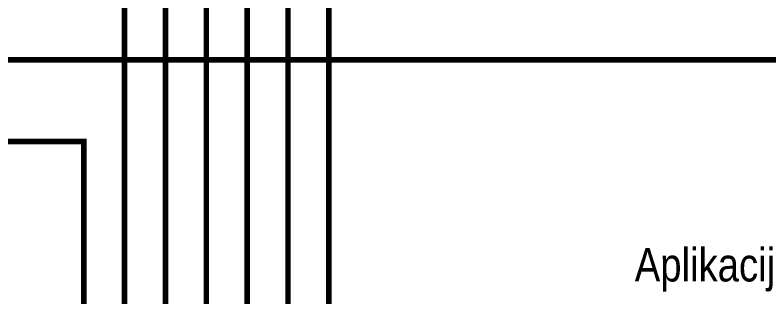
# Model space of a CAD drawing. Header units: inches. Extents: x 67248 to 85686, y -40174 to -31152.
# Drawn here: x 69334.7 to 69740.8, y -33194.7 to -33043 of the extents above; entities that cross this region are included whole.
import ezdxf

# ---------------------------------------------------------------- set-up
doc = ezdxf.new("R2010")
doc.units = ezdxf.units.IN
doc.header["$MEASUREMENT"] = 0
doc.layers.add('SI-General', color=7, linetype='Continuous', lineweight=5)
doc.layers.add('SI-TOPOLOGY-Ethernet', color=7, linetype='Continuous', lineweight=13, true_color=0x3cf000)
doc.styles.add('OPIS', font='ARIALN.TTF')

msp = doc.modelspace()

# ---------------------------------------------------------------- linework, layer by layer
at = {"layer": 'SI-TOPOLOGY-Ethernet', "const_width": 3}
for points in [[(67990.49, -32671.14), (67990.49, -33111.14), (69371.75, -33111.14), (69371.75, -33419.14)], [(68273.66, -32671.14), (68273.66, -33015.14), (69393.75, -33015.14), (69393.75, -33419.14)], [(68563.81, -32671.14), (68563.81, -32971.14), (69415.75, -32971.14), (69415.75, -33419.14)], [(68853.96, -32671.14), (68853.96, -32883.14), (69437.75, -32883.14), (69437.75, -33419.14)], [(69958.54, -32671.14), (69958.54, -33067.14), (68982.71, -33067.14), (68982.52, -33419.14)], [(69144.11, -32671.14), (69144.11, -32831.14), (69459.75, -32831.14), (69459.75, -33419.14)], [(69434.26, -32671.14), (69434.26, -32771.14), (69481.75, -32771.14), (69481.75, -33419.14)], [(69724.41, -32671.14), (69724.41, -32943.14), (69503.75, -32943.14), (69503.75, -33419.14)]]:
    msp.add_lwpolyline(points, dxfattribs=at)

# ---------------------------------------------------------------- texts
at = {"layer": 'SI-General', "insert": (69849.6, -33168.4), "char_height": 18, "width": 522.5396, "attachment_point": 3, "line_spacing_factor": 0.8, "style": 'OPIS'}
msp.add_mtext('Aplikacijski server 2', dxfattribs=at)

doc.saveas('drawing.dxf')
